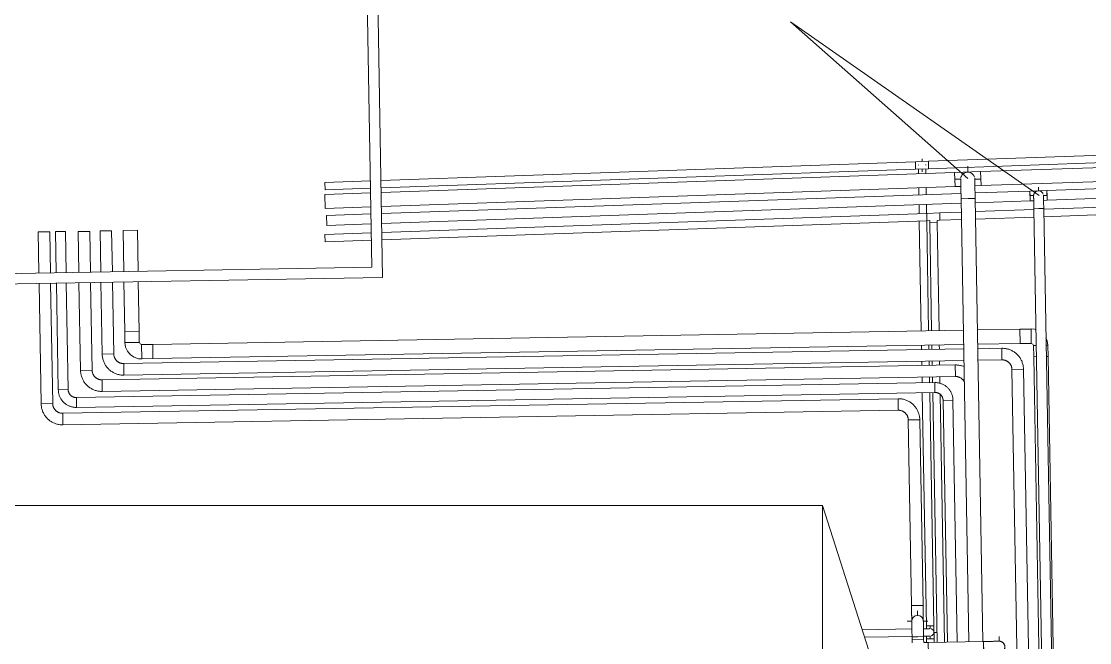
# Model space of a CAD drawing. Header units: millimetres. Extents: x -6115 to 17030, y -699 to 33206.
# Drawn here: x 1129 to 9346, y 17073 to 21855 of the extents above; entities that cross this region are included whole.
import ezdxf

# ---------------------------------------------------------------- set-up
doc = ezdxf.new("R2010")
doc.units = ezdxf.units.MM
for name, color, linetype, lineweight in [('A-WALL-____-MCUT', 113, 'Continuous', 18), ('G-____-____-TEXT', 231, 'Continuous', 9), ('M-EQPM-____-OTLN', 50, 'Continuous', 9), ('P-PIPE-____-CNTR', 3, 'Continuous', 9), ('P-PIPE-____-OTLN', 3, 'Continuous', 9)]:
    doc.layers.add(name, color=color, linetype=linetype, lineweight=lineweight)

# ---------------------------------------------------------------- blocks, each defined once
blk = doc.blocks.new('РГСН-50 - РГСН-50-1857380-Генплан для листа')
at = {"layer": 'M-EQPM-____-OTLN'}
for p, q in [((4400, 1400), (-4400, 1400)), ((4850, 0), (4400, 1400)), ((4400, 1400), (4400, 0))]:
    blk.add_line(p, q, dxfattribs=at)
blk = doc.blocks.new('ADSK_СтальСварка_Отвод_ГОСТ17375-2001 - Исполнение 2-1490456-Генплан для листа')
at = {"layer": 'P-PIPE-____-OTLN'}
blk.add_line((44.5, 120), (-44.5, 120), dxfattribs=at)
at = {"layer": 'P-PIPE-____-OTLN', "flags": 128}
for points in [[(-44.5, 120), (-44.6, 117), (-44.7, 114), (-45, 111), (-45.5, 108), (-46, 105), (-46.7, 102.1), (-47.4, 99.1), (-48.3, 96.3), (-49.3, 93.4), (-50.5, 90.6), (-51.7, 87.8), (-53, 85.1), (-54.5, 82.5), (-56, 79.9), (-57.7, 77.4), (-59.4, 74.9), (-61.3, 72.5), (-63.2, 70.2), (-65.3, 68), (-67.4, 65.8), (-69.6, 63.8), (-71.9, 61.8), (-74.3, 59.9), (-76.7, 58.2), (-79.2, 56.5), (-81.8, 54.9), (-84.4, 53.4), (-85.8, 52.7)], [(30.1, 52.7), (30.8, 54.3), (33.3, 60.4), (35.6, 66.6), (37.6, 72.8), (39.4, 79.2), (40.9, 85.6), (42.1, 92), (43.1, 98.5), (43.8, 105.1), (44.3, 111.6), (44.5, 118.2), (44.5, 120)]]:
    blk.add_lwpolyline(points, dxfattribs=at)
blk = doc.blocks.new('ADSK_СтальСварка_Отвод_ГОСТ17375-2001 - Исполнение 2-V20-Генплан для листа')
at = {"layer": 'P-PIPE-____-OTLN'}
for p, q in [((44.5, 120), (-44.5, 120)), ((-120, 44.5), (-120, -44.5))]:
    blk.add_line(p, q, dxfattribs=at)
at = {"layer": 'P-PIPE-____-OTLN', "flags": 128}
for points in [[(-44.5, 120), (-44.6, 117), (-44.7, 114), (-45, 111), (-45.5, 108), (-46, 105), (-46.7, 102.1), (-47.4, 99.1), (-48.3, 96.3), (-49.3, 93.4), (-50.5, 90.6), (-51.7, 87.8), (-53, 85.1), (-54.5, 82.5), (-56, 79.9), (-57.7, 77.4), (-59.4, 74.9), (-61.3, 72.5), (-63.2, 70.2), (-65.3, 68), (-67.4, 65.8), (-69.6, 63.8), (-71.9, 61.8), (-74.3, 59.9), (-76.7, 58.2), (-79.2, 56.5), (-81.8, 54.9), (-84.4, 53.4), (-87.1, 52), (-89.8, 50.8), (-92.6, 49.6), (-95.5, 48.6), (-98.4, 47.7), (-101.3, 46.9), (-104.2, 46.2), (-107.2, 45.6), (-110.2, 45.1), (-113.2, 44.8), (-116.2, 44.6), (-119.2, 44.5), (-120, 44.5)], [(-120, -44.5), (-113.4, -44.4), (-106.9, -44), (-100.3, -43.3), (-93.8, -42.4), (-87.3, -41.2), (-80.9, -39.8), (-74.5, -38.1), (-68.3, -36.1), (-62.1, -34), (-55.9, -31.5), (-49.9, -28.8), (-44, -25.9), (-38.3, -22.8), (-32.6, -19.4), (-27.1, -15.8), (-21.8, -11.9), (-16.6, -7.9), (-11.5, -3.7), (-6.7, 0.8), (-2, 5.4), (2.5, 10.2), (6.8, 15.2), (10.9, 20.3), (14.8, 25.7), (18.4, 31.1), (21.9, 36.7), (25.1, 42.5), (28.1, 48.3), (30.8, 54.3), (33.3, 60.4), (35.6, 66.6), (37.6, 72.8), (39.4, 79.2), (40.9, 85.6), (42.1, 92), (43.1, 98.5), (43.8, 105.1), (44.3, 111.6), (44.5, 118.2), (44.5, 120)]]:
    blk.add_lwpolyline(points, dxfattribs=at)
blk = doc.blocks.new('ADSK_ПЭ100 SDR17_Отвод литой - Отвод литой SDR 17-1905026-Генплан для листа')
at = {"layer": 'P-PIPE-____-OTLN'}
for p, q in [((-55, 158), (-55, 72)), ((55, 158), (-55, 158)), ((55, 72), (55, 158)), ((-72, 55), (-158, 55)), ((-158, 55), (-158, -55)), ((-72, 56), (-72, -56)), ((56, 72), (-56, 72)), ((-158, -55), (-72, -55))]:
    blk.add_line(p, q, dxfattribs=at)
at = {"layer": 'P-PIPE-____-OTLN', "flags": 128}
for points in [[(-56, 72), (-60.5, 60.8), (-71.6, 56), (-72, 56)], [(-72, -56), (-37.5, -51.3), (-5.6, -37.4), (21.4, -15.5), (41.6, 12.9), (53.3, 45.7), (56, 72)]]:
    blk.add_lwpolyline(points, dxfattribs=at)
blk = doc.blocks.new('ADSK_СтальСварка_Отвод_ГОСТ17375-2001 - Исполнение 2-1869146-Генплан для листа')
at = {"layer": 'P-PIPE-____-OTLN'}
for p, q in [((38, 100), (-38, 100)), ((-100, 38), (-100, -38))]:
    blk.add_line(p, q, dxfattribs=at)
at = {"layer": 'P-PIPE-____-OTLN', "flags": 128}
for points in [[(-38, 100), (-38, 97.5), (-38.2, 95), (-38.4, 92.6), (-38.8, 90.1), (-39.2, 87.7), (-39.8, 85.3), (-40.4, 82.9), (-41.1, 80.5), (-42, 78.2), (-42.9, 75.9), (-43.9, 73.6), (-45, 71.4), (-46.2, 69.2), (-47.5, 67.1), (-48.8, 65), (-50.3, 63), (-51.8, 61), (-53.4, 59.1), (-55.1, 57.3), (-56.8, 55.5), (-58.6, 53.8), (-60.5, 52.2), (-62.4, 50.7), (-64.4, 49.2), (-66.5, 47.8), (-68.6, 46.5), (-70.8, 45.3), (-73, 44.2), (-75.2, 43.2), (-77.5, 42.2), (-79.9, 41.4), (-82.2, 40.6), (-84.6, 39.9), (-87, 39.4), (-89.5, 38.9), (-91.9, 38.5), (-94.4, 38.3), (-96.9, 38.1), (-99.3, 38), (-100, 38)], [(-100, -38), (-94.5, -37.9), (-89, -37.6), (-83.5, -37), (-78, -36.2), (-72.6, -35.2), (-67.2, -34), (-61.9, -32.6), (-56.6, -31), (-51.4, -29.2), (-46.3, -27.1), (-41.2, -24.9), (-36.3, -22.4), (-31.4, -19.8), (-26.7, -16.9), (-22.1, -13.9), (-17.6, -10.7), (-13.2, -7.3), (-9, -3.7), (-4.9, 0), (-1, 3.9), (2.8, 7.9), (6.4, 12.1), (9.8, 16.4), (13, 20.9), (16.1, 25.4), (19, 30.1), (21.7, 35), (24.2, 39.9), (26.5, 44.9), (28.6, 50), (30.5, 55.2), (32.2, 60.4), (33.7, 65.8), (34.9, 71.1), (36, 76.5), (36.8, 82), (37.4, 87.5), (37.8, 93), (38, 98.5), (38, 100)]]:
    blk.add_lwpolyline(points, dxfattribs=at)
blk = doc.blocks.new('ADSK_СтальСварка_Отвод_ГОСТ17375-2001 - Исполнение 2-V21-Генплан для листа')
at = {"layer": 'P-PIPE-____-OTLN'}
for p, q in [((8608.2, 16918.3), (8652.7, 16919)), ((8652.7, 16919), (8697.2, 16919.8))]:
    blk.add_line(p, q, dxfattribs=at)
at = {"layer": 'P-PIPE-____-OTLN', "flags": 128}
for points in [[(8651.6, 17083.5), (8653.4, 17083.4), (8655.2, 17083.3), (8657, 17083.1), (8658.7, 17082.8), (8660.5, 17082.4), (8662.2, 17082), (8663.9, 17081.5), (8665.6, 17080.9), (8667.2, 17080.3), (8668.9, 17079.6), (8670.5, 17078.8), (8672.1, 17078), (8673.6, 17077.1), (8675.1, 17076.2), (8676.6, 17075.2), (8678, 17074.1), (8679.4, 17073), (8680.7, 17071.8), (8682, 17070.6), (8683.2, 17069.3), (8684.4, 17068), (8685.6, 17066.6), (8686.6, 17065.2), (8687.7, 17063.7), (8688.6, 17062.2), (8689.5, 17060.7), (8690.3, 17059.1), (8691.1, 17057.5), (8691.8, 17055.9), (8692.5, 17054.2), (8693, 17052.5), (8693.5, 17050.8), (8694, 17049.1), (8694.4, 17047.4), (8694.6, 17045.6), (8694.9, 17043.8), (8695, 17042.1), (8695.1, 17040.3)], [(8695.2, 17038.3), (8695.2, 17037.4), (8695.2, 17036.4), (8695.2, 17035.1), (8695.2, 17033.7), (8695.3, 17032.1), (8695.3, 17030.3), (8695.3, 17028.4), (8695.4, 17026.2), (8695.4, 17023.9), (8695.4, 17021.5), (8695.5, 17018.8), (8695.5, 17016.1), (8695.6, 17013.1), (8695.6, 17010), (8695.7, 17006.8), (8695.8, 17003.4), (8695.8, 16999.9), (8695.9, 16996.3), (8696, 16992.5), (8696, 16988.6), (8696.1, 16984.6), (8696.2, 16980.6), (8696.2, 16976.4), (8696.3, 16972.1), (8696.4, 16967.7), (8696.5, 16963.3), (8696.5, 16958.8), (8696.6, 16954.2), (8696.7, 16949.6), (8696.8, 16944.9), (8696.9, 16940.2), (8697, 16935.5), (8697, 16930.7), (8697.1, 16925.9), (8697.2, 16921.1), (8697.2, 16919.8)], [(8608.2, 16918.3), (8608.2, 16923.1), (8608.1, 16927.9), (8608, 16932.6), (8607.9, 16937.4), (8607.8, 16942.1), (8607.7, 16946.8), (8607.7, 16951.4), (8607.6, 16956), (8607.5, 16960.5), (8607.4, 16965), (8607.3, 16969.4), (8607.3, 16973.7), (8607.2, 16977.9), (8607.1, 16982), (8607.1, 16986), (8607, 16989.9), (8606.9, 16993.7)]]:
    blk.add_lwpolyline(points, dxfattribs=at)
at = {"layer": 'P-PIPE-____-OTLN'}
for start, end in [(76, 83.00285), (271, 278.00285)]:
    blk.add_arc((8650.6, 17039), 44.5, start, end, dxfattribs=at)
blk = doc.blocks.new('ADSK_СтальСварка_Отвод_ГОСТ17375-2001 - Исполнение 2-1484143-Генплан для листа')
at = {"layer": 'P-PIPE-____-OTLN', "flags": 128}
for points in [[(8028.8, 20747.8), (8028.8, 20748.9), (8028.9, 20750.1), (8029, 20751.2)], [(8029.9, 20681.3), (8029.9, 20683.6), (8029.8, 20686.6), (8029.7, 20689.5), (8029.7, 20692.4), (8029.6, 20695.3), (8029.6, 20698.1), (8029.5, 20700.9), (8029.5, 20703.6), (8029.5, 20706.3), (8029.4, 20708.9), (8029.4, 20711.5), (8029.3, 20714), (8029.3, 20716.5), (8029.3, 20717.7)], [(8085.2, 20752.5), (8085.4, 20751.4), (8085.6, 20750.2), (8085.7, 20749.1), (8085.7, 20748)], [(8086.2, 20719.7), (8086.3, 20718.1), (8086.3, 20715.7), (8086.3, 20713.2), (8086.4, 20710.6), (8086.4, 20708), (8086.5, 20705.3), (8086.5, 20702.6), (8086.6, 20699.8), (8086.6, 20697), (8086.7, 20694.2), (8086.7, 20691.3), (8086.8, 20688.4), (8086.8, 20685.4), (8086.9, 20683.3)]]:
    blk.add_lwpolyline(points, dxfattribs=at)
blk = doc.blocks.new('ADSK_СтальСварка_Отвод_ГОСТ17375-2001 - Исполнение 2-V30-Генплан для листа')
at = {"layer": 'P-PIPE-____-OTLN'}
for p, q in [((8529.9, 17081.4), (8530.7, 17036.9)), ((8530.7, 17036.9), (8531.4, 16992.4))]:
    blk.add_line(p, q, dxfattribs=at)
at = {"layer": 'P-PIPE-____-OTLN', "flags": 128}
for points in [[(8649.9, 17083.5), (8649.8, 17083.5), (8649.5, 17083.5), (8649, 17083.5), (8648.3, 17083.5), (8647.5, 17083.5), (8646.4, 17083.5), (8645.2, 17083.4), (8643.8, 17083.4), (8642.2, 17083.4), (8640.4, 17083.4), (8638.4, 17083.3), (8636.3, 17083.3), (8634, 17083.2), (8631.5, 17083.2), (8628.9, 17083.2), (8626.1, 17083.1), (8623.2, 17083.1), (8620.1, 17083), (8616.8, 17082.9), (8613.5, 17082.9), (8610, 17082.8), (8606.3, 17082.8), (8602.6, 17082.7), (8598.7, 17082.6), (8594.7, 17082.6), (8590.6, 17082.5), (8586.4, 17082.4), (8582.2, 17082.3), (8577.8, 17082.3), (8573.4, 17082.2), (8568.8, 17082.1), (8564.3, 17082), (8559.7, 17081.9), (8555, 17081.9), (8550.3, 17081.8), (8545.5, 17081.7), (8540.8, 17081.6), (8536, 17081.5), (8531.2, 17081.4), (8529.9, 17081.4)], [(8531.4, 16992.4), (8536.2, 16992.5), (8541, 16992.6), (8545.8, 16992.7), (8550.5, 16992.8), (8555.3, 16992.9), (8560, 16992.9), (8564.6, 16993), (8569.2, 16993.1), (8573.7, 16993.2), (8578.2, 16993.3), (8582.5, 16993.3), (8586.8, 16993.4), (8591, 16993.5), (8595.2, 16993.6), (8599.2, 16993.6), (8603.1, 16993.7), (8606.9, 16993.8), (8610.5, 16993.8), (8614.1, 16993.9), (8617.5, 16993.9), (8620.8, 16994), (8623.9, 16994.1), (8626.9, 16994.1), (8629.7, 16994.2), (8632.4, 16994.2), (8634.9, 16994.2), (8637.2, 16994.3), (8639.4, 16994.3), (8641.4, 16994.4), (8643.3, 16994.4), (8644.9, 16994.4), (8646.4, 16994.4), (8647.7, 16994.5), (8648.8, 16994.5), (8649.7, 16994.5), (8650.4, 16994.5), (8650.9, 16994.5), (8651.3, 16994.5), (8651.4, 16994.5), (8651.4, 16994.5)]]:
    blk.add_lwpolyline(points, dxfattribs=at)
at = {"layer": 'P-PIPE-____-OTLN'}
for start, end in [(1, 90.13815), (271, 1)]:
    blk.add_arc((8650.6, 17039), 44.5, start, end, dxfattribs=at)
blk = doc.blocks.new('ADSK_СтальСварка_Отвод_ГОСТ17375-2001 - Исполнение 2-V31-Генплан для листа')
at = {"layer": 'P-PIPE-____-OTLN', "flags": 128}
for points in [[(8119.5, 17180.3), (8119.4, 17180.3), (8119.3, 17180.3), (8119, 17180.3), (8118.5, 17180.3), (8118, 17180.3), (8117.4, 17180.3), (8116.6, 17180.3), (8115.7, 17180.3), (8114.7, 17180.3), (8113.6, 17180.2), (8112.4, 17180.2), (8111, 17180.2), (8109.6, 17180.2), (8108.1, 17180.1), (8106.4, 17180.1), (8104.7, 17180.1), (8102.8, 17180.1), (8100.9, 17180), (8098.9, 17180), (8096.8, 17180), (8094.6, 17179.9), (8092.3, 17179.9), (8089.9, 17179.8), (8087.5, 17179.8), (8085, 17179.7), (8082.5, 17179.7), (8079.9, 17179.7), (8077.2, 17179.6), (8074.5, 17179.6), (8071.7, 17179.5), (8068.9, 17179.5)], [(8069.3, 17122.5), (8071.9, 17122.5), (8074.7, 17122.6), (8077.5, 17122.6), (8080.1, 17122.7), (8082.8, 17122.7), (8085.3, 17122.7), (8087.9, 17122.8), (8090.3, 17122.8), (8092.7, 17122.9), (8095, 17122.9), (8097.2, 17122.9), (8099.3, 17123), (8101.4, 17123), (8103.3, 17123.1), (8105.2, 17123.1), (8106.9, 17123.1), (8108.6, 17123.1), (8110.2, 17123.2), (8111.6, 17123.2), (8113, 17123.2), (8114.3, 17123.2), (8115.4, 17123.3), (8116.4, 17123.3), (8117.4, 17123.3), (8118.2, 17123.3), (8118.8, 17123.3), (8119.4, 17123.3), (8119.9, 17123.3), (8120.2, 17123.4), (8120.4, 17123.4), (8120.5, 17123.4), (8120.5, 17123.4)]]:
    blk.add_lwpolyline(points, dxfattribs=at)
at = {"layer": 'P-PIPE-____-OTLN'}
for start, end in [(84.71031, 99.85156), (46, 76), (263.11908, 277.28907), (286, 314.38613), (1, 45.75075), (316, 1)]:
    blk.add_arc((8120, 17151.9), 28.5, start, end, dxfattribs=at)
blk = doc.blocks.new('ADSK_СтальСварка_Отвод_ГОСТ17375-2001 - Исполнение 2-V33-Генплан для листа')
at = {"layer": 'P-PIPE-____-OTLN'}
for p, q in [((7980.4, 17117.4), (8024.9, 17118.1)), ((8024.9, 17118.1), (8069.4, 17118.9))]:
    blk.add_line(p, q, dxfattribs=at)
at = {"layer": 'P-PIPE-____-OTLN', "flags": 128}
for points in [[(7978.3, 17237.4), (7978.3, 17237.3), (7978.3, 17237), (7978.3, 17236.5), (7978.4, 17235.8), (7978.4, 17235), (7978.4, 17233.9), (7978.4, 17232.7), (7978.4, 17231.3), (7978.5, 17229.7), (7978.5, 17227.9), (7978.5, 17225.9), (7978.6, 17223.8), (7978.6, 17221.5), (7978.7, 17219), (7978.7, 17216.4), (7978.7, 17213.6), (7978.8, 17210.7), (7978.9, 17207.6), (7978.9, 17204.3), (7979, 17201), (7979, 17197.5), (7979.1, 17193.8), (7979.2, 17190.1), (7979.2, 17186.2), (7979.3, 17182.2), (7979.4, 17178.1), (7979.4, 17173.9), (7979.5, 17169.6), (7979.6, 17165.3), (7979.7, 17160.8), (7979.7, 17156.3), (7979.8, 17151.8), (7979.9, 17147.1), (7980, 17142.5), (7980.1, 17137.8), (7980.2, 17133), (7980.2, 17128.2), (7980.3, 17123.5), (7980.4, 17118.7), (7980.4, 17117.4)], [(8069.4, 17118.9), (8069.3, 17123.7), (8069.2, 17128.5), (8069.2, 17133.3), (8069.1, 17138), (8069, 17142.8), (8068.9, 17147.4), (8068.8, 17152.1), (8068.8, 17156.7), (8068.7, 17161.2), (8068.6, 17165.6), (8068.5, 17170), (8068.4, 17174.3), (8068.4, 17178.5), (8068.3, 17182.7), (8068.2, 17186.7), (8068.2, 17190.6), (8068.1, 17194.4), (8068, 17198), (8068, 17201.6), (8067.9, 17205), (8067.9, 17208.3), (8067.8, 17211.4), (8067.7, 17214.4), (8067.7, 17217.2), (8067.6, 17219.9), (8067.6, 17222.4), (8067.6, 17224.7), (8067.5, 17226.9), (8067.5, 17228.9), (8067.5, 17230.8), (8067.4, 17232.4), (8067.4, 17233.9), (8067.4, 17235.2), (8067.4, 17236.2), (8067.3, 17237.2), (8067.3, 17237.9), (8067.3, 17238.4), (8067.3, 17238.7), (8067.3, 17238.9), (8067.3, 17238.9)]]:
    blk.add_lwpolyline(points, dxfattribs=at)
at = {"layer": 'P-PIPE-____-OTLN'}
for start, end in [(91, 181), (1, 91)]:
    blk.add_arc((8022.8, 17238.1), 44.5, start, end, dxfattribs=at)
blk = doc.blocks.new('ADSK_СтальСварка_Отвод_ГОСТ17375-2001 - Исполнение 2-V34-Генплан для листа')
at = {"layer": 'P-PIPE-____-OTLN'}
for p, q in [((8020.7, 17358.1), (7976.2, 17357.3)), ((8065.2, 17358.9), (8020.7, 17358.1))]:
    blk.add_line(p, q, dxfattribs=at)
at = {"layer": 'P-PIPE-____-OTLN', "flags": 128}
for points in [[(7978.3, 17238.9), (7978.3, 17239.7), (7978.3, 17240.8), (7978.2, 17242), (7978.2, 17243.4), (7978.2, 17245), (7978.2, 17246.8), (7978.1, 17248.8), (7978.1, 17250.9), (7978.1, 17253.2), (7978, 17255.7), (7978, 17258.3), (7977.9, 17261.1), (7977.9, 17264), (7977.8, 17267.1), (7977.8, 17270.4), (7977.7, 17273.7), (7977.6, 17277.2), (7977.6, 17280.9), (7977.5, 17284.6), (7977.4, 17288.5), (7977.4, 17292.5), (7977.3, 17296.6), (7977.2, 17300.8), (7977.1, 17305.1), (7977.1, 17309.4), (7977, 17313.9), (7976.9, 17318.4), (7976.8, 17322.9), (7976.8, 17327.6), (7976.7, 17332.2), (7976.6, 17336.9), (7976.5, 17341.7), (7976.4, 17346.5), (7976.3, 17351.2), (7976.3, 17356), (7976.2, 17357.3)], [(8065.2, 17358.9), (8065.3, 17354.1), (8065.4, 17349.3), (8065.5, 17344.5), (8065.6, 17339.8), (8065.6, 17335), (8065.7, 17330.4), (8065.8, 17325.7), (8065.9, 17321.1), (8066, 17316.6), (8066, 17312.2), (8066.1, 17307.8), (8066.2, 17303.5), (8066.3, 17299.3), (8066.3, 17295.2), (8066.4, 17291.1), (8066.5, 17287.2), (8066.5, 17283.4), (8066.6, 17279.8), (8066.7, 17276.2), (8066.7, 17272.8), (8066.8, 17269.5), (8066.8, 17266.4), (8066.9, 17263.4), (8066.9, 17260.6), (8067, 17257.9), (8067, 17255.4), (8067.1, 17253.1), (8067.1, 17250.9), (8067.1, 17248.9), (8067.2, 17247.1), (8067.2, 17245.4), (8067.2, 17243.9), (8067.3, 17242.7), (8067.3, 17241.6), (8067.3, 17240.7)]]:
    blk.add_lwpolyline(points, dxfattribs=at)
at = {"layer": 'P-PIPE-____-OTLN'}
for start, end in [(166, 173.00285), (1, 8.00285)]:
    blk.add_arc((8022.8, 17238.1), 44.5, start, end, dxfattribs=at)
blk = doc.blocks.new('ADSK_ПЭ100 SDR17_Отвод литой - Отвод литой SDR 17-V95-Генплан для листа')
at = {"layer": 'P-PIPE-____-OTLN'}
for p, q in [((-55, 158), (-55, 72)), ((55, 158), (-55, 158)), ((55, 72), (55, 158)), ((-72, 55), (-158, 55)), ((-158, 55), (-158, 34.7)), ((-72, 56), (-72, 34.8)), ((56, 72), (-56, 72)), ((-158, -41.8), (-158, -55)), ((-158, -55), (-72, -55)), ((-72, -41.8), (-72, -56))]:
    blk.add_line(p, q, dxfattribs=at)
at = {"layer": 'P-PIPE-____-OTLN', "flags": 128}
for points in [[(-56, 72), (-60.5, 60.8), (-71.6, 56), (-72, 56)], [(49.3, 34.5), (53.3, 45.7), (56, 72)], [(-72, -56), (-37.5, -51.3), (-15.1, -41.5)]]:
    blk.add_lwpolyline(points, dxfattribs=at)
blk = doc.blocks.new('ADSK_СтальСварка_Отвод_ГОСТ17375-2001 - Исполнение 2-V99-Генплан для листа')
at = {"layer": 'P-PIPE-____-OTLN', "color": 7, "lineweight": 20}
for p, q in [((8917.3, 20412.6), (8955.3, 20413.2)), ((8955.3, 20413.2), (8993.3, 20413.9))]:
    blk.add_line(p, q, dxfattribs=at)
at = {"layer": 'P-PIPE-____-OTLN', "color": 7, "lineweight": 20, "flags": 128}
for points in [[(8915.6, 20512.5), (8915.6, 20512.5), (8915.6, 20512.2), (8915.6, 20511.8), (8915.6, 20511.3), (8915.6, 20510.5), (8915.6, 20509.7), (8915.6, 20508.6), (8915.7, 20507.5), (8915.7, 20506.1), (8915.7, 20504.6), (8915.7, 20503), (8915.8, 20501.2), (8915.8, 20499.3), (8915.8, 20497.3), (8915.9, 20495.1), (8915.9, 20492.7), (8916, 20490.3), (8916, 20487.7), (8916, 20485), (8916.1, 20482.2), (8916.1, 20479.3), (8916.2, 20476.3), (8916.3, 20473.1), (8916.3, 20469.9), (8916.4, 20466.6), (8916.4, 20463.2), (8916.5, 20459.7), (8916.6, 20456.1), (8916.6, 20452.5), (8916.7, 20448.8), (8916.7, 20445), (8916.8, 20441.2), (8916.9, 20437.4), (8916.9, 20433.5), (8917, 20429.5), (8917.1, 20425.6), (8917.2, 20421.6), (8917.2, 20417.6), (8917.3, 20413.6), (8917.3, 20412.6)], [(8993.3, 20413.9), (8993.2, 20417.9), (8993.2, 20421.9), (8993.1, 20425.8), (8993, 20429.8), (8993, 20433.7), (8992.9, 20437.6), (8992.8, 20441.5), (8992.8, 20445.3), (8992.7, 20449.1), (8992.6, 20452.8), (8992.6, 20456.5), (8992.5, 20460), (8992.4, 20463.6), (8992.4, 20467), (8992.3, 20470.3), (8992.3, 20473.6), (8992.2, 20476.7), (8992.2, 20479.8), (8992.1, 20482.8), (8992.1, 20485.6), (8992, 20488.3), (8992, 20490.9), (8991.9, 20493.4), (8991.9, 20495.8), (8991.8, 20498), (8991.8, 20500.1), (8991.8, 20502.1), (8991.7, 20503.9), (8991.7, 20505.5), (8991.7, 20507.1), (8991.7, 20508.4), (8991.6, 20509.7), (8991.6, 20510.7), (8991.6, 20511.6), (8991.6, 20512.4), (8991.6, 20513), (8991.6, 20513.5), (8991.6, 20513.7), (8991.6, 20513.9), (8991.6, 20513.9)]]:
    blk.add_lwpolyline(points, dxfattribs=at)
at = {"layer": 'P-PIPE-____-OTLN', "color": 7, "lineweight": 20}
for start, end in [(91.00075, 166.00075), (16.00075, 91.00075), (174.71106, 184.47888), (357.47113, 7.28982)]:
    blk.add_arc((8953.6, 20513.2), 38, start, end, dxfattribs=at)
blk = doc.blocks.new('ADSK_СтальСварка_Отвод_ГОСТ17375-2001 - Исполнение 2-V92-Генплан для листа')
at = {"layer": 'P-PIPE-____-OTLN', "color": 7, "lineweight": 20}
for p, q in [((10045.3, 4072.5), (10045.3, 4018.5)), ((10045.3, 4018.5), (10045.3, 3964.5))]:
    blk.add_line(p, q, dxfattribs=at)
at = {"layer": 'P-PIPE-____-OTLN', "color": 7, "lineweight": 20, "flags": 128}
for points in [[(10195.3, 4072.5), (10195.2, 4072.5), (10194.8, 4072.5), (10194.2, 4072.5), (10193.4, 4072.5), (10192.3, 4072.5), (10191, 4072.5), (10189.5, 4072.5), (10187.7, 4072.5), (10185.7, 4072.5), (10183.5, 4072.5), (10181, 4072.5), (10178.4, 4072.5), (10175.5, 4072.5), (10172.4, 4072.5), (10169.1, 4072.5), (10165.6, 4072.5), (10162, 4072.5), (10158.1, 4072.5), (10154, 4072.5), (10149.8, 4072.5), (10145.4, 4072.5), (10140.9, 4072.5), (10136.2, 4072.5), (10131.3, 4072.5), (10126.4, 4072.5), (10121.3, 4072.5), (10116, 4072.5), (10110.7, 4072.5), (10105.2, 4072.5), (10099.7, 4072.5), (10094, 4072.5), (10088.3, 4072.5), (10082.5, 4072.5), (10076.7, 4072.5), (10070.8, 4072.5), (10064.9, 4072.5), (10058.9, 4072.5), (10052.9, 4072.5), (10046.9, 4072.5), (10045.3, 4072.5)], [(10045.3, 3964.5), (10051.3, 3964.5), (10057.3, 3964.5), (10063.3, 3964.5), (10069.2, 3964.5), (10075.1, 3964.5), (10081, 3964.5), (10086.8, 3964.5), (10092.5, 3964.5), (10098.2, 3964.5), (10103.7, 3964.5), (10109.2, 3964.5), (10114.6, 3964.5), (10119.8, 3964.5), (10125, 3964.5), (10130, 3964.5), (10134.9, 3964.5), (10139.6, 3964.5), (10144.2, 3964.5), (10148.7, 3964.5), (10152.9, 3964.5), (10157, 3964.5), (10160.9, 3964.5), (10164.7, 3964.5), (10168.2, 3964.5), (10171.5, 3964.5), (10174.7, 3964.5), (10177.6, 3964.5), (10180.3, 3964.5), (10182.8, 3964.5), (10185.1, 3964.5), (10187.2, 3964.5), (10189, 3964.5), (10190.6, 3964.5), (10192, 3964.5), (10193.1, 3964.5), (10194, 3964.5), (10194.7, 3964.5), (10195.1, 3964.5), (10195.3, 3964.5), (10195.3, 3964.5)]]:
    blk.add_lwpolyline(points, dxfattribs=at)
at = {"layer": 'P-PIPE-____-OTLN', "color": 7, "lineweight": 20}
for start, end in [(0, 75), (285, 0)]:
    blk.add_arc((10195.3, 4018.5), 54, start, end, dxfattribs=at)

msp = doc.modelspace()

# ---------------------------------------------------------------- linework, layer by layer
at = {"layer": 'A-WALL-____-MCUT'}
for p, q in [((3907.6635, 19884.285), (3696.8384, 31962.4451)), ((3618.2468, 31881.0611), (3826.2795, 19962.8766)), ((3826.2795, 19962.8766), (-2092.8189, 19859.5583)), ((-2171.4105, 19778.1743), (3907.6635, 19884.285))]:
    msp.add_line(p, q, dxfattribs=at)
at = {"layer": 'G-____-____-TEXT', "color": 250}
for p in [(8958.9881, 20514.5324), (8409.9048, 20644.0156)]:
    msp.add_line(p, (7045.2265, 21850.0364), dxfattribs=at)
at = {"layer": 'P-PIPE-____-CNTR'}
for p, q in [((8057.2457, 20775.6575), (8057.2457, 20797.1595)), ((8057.2457, 20697.1595), (8057.2457, 20718.6614)), ((8022.8247, 17282.6226), (8022.8247, 17318.1277)), ((7942.8247, 17238.1277), (7978.9547, 17238.1277)), ((8066.7357, 17238.1277), (8102.8247, 17238.1277)), ((8120.002, 17179.8068), (8120.002, 17201.8516)), ((8120.002, 17101.8516), (8120.002, 17123.9462)), ((8148.1962, 17151.8516), (8170.002, 17151.8516)), ((8650.6362, 17082.8953), (8650.6362, 17119.0253))]:
    msp.add_line(p, q, dxfattribs=at)
at = {"layer": 'P-PIPE-____-CNTR', "color": 7, "lineweight": 20}
for p, q in [((8409.0722, 20695.3039), (8409.0722, 20740.4814)), ((8309.0722, 20640.4814), (8355.6612, 20640.4814)), ((8462.5509, 20640.4814), (8509.0722, 20640.4814)), ((8953.5627, 20551.1795), (8953.5627, 20578.1994)), ((8888.5627, 20513.1994), (8915.9738, 20513.1994)), ((8991.1995, 20513.1994), (9018.5627, 20513.1994))]:
    msp.add_line(p, q, dxfattribs=at)
at = {"layer": 'P-PIPE-____-OTLN'}
for p, q in [((11756.1809, 20904.8465), (8106.2206, 20777.3871)), ((8108.2099, 20720.4218), (11758.1701, 20847.8812)), ((11780.9705, 20812.2635), (8507.1267, 20697.9384)), ((8006.2815, 20773.8971), (3894.6415, 20630.3155)), ((3895.6364, 20573.3155), (8008.2708, 20716.9319)), ((8106.2206, 20777.3871), (8006.2815, 20773.8971)), ((8006.2815, 20773.8971), (8007.2761, 20745.4145)), ((8008.2708, 20716.9319), (8006.2815, 20773.8971)), ((8007.2761, 20745.4145), (8008.2708, 20716.9319)), ((8008.2708, 20716.9319), (8108.2099, 20720.4218)), ((8107.2152, 20748.9044), (8106.2206, 20777.3871)), ((8106.2206, 20777.3871), (8108.2099, 20720.4218)), ((8108.2099, 20720.4218), (8107.2152, 20748.9044)), ((3814.678, 20627.5231), (3464.4364, 20615.2924)), ((8307.2485, 20690.9585), (3896.2716, 20536.9238)), ((8507.1267, 20697.9384), (8307.2485, 20690.9585)), ((8307.2485, 20690.9585), (8309.1331, 20636.9914)), ((8311.0177, 20583.0243), (8307.2485, 20690.9585)), ((8309.1331, 20636.9914), (8311.0177, 20583.0243)), ((8507.1267, 20697.9384), (8510.8958, 20590.0042)), ((8509.0113, 20643.9713), (8507.1267, 20697.9384)), ((8510.8958, 20590.0042), (8509.0113, 20643.9713)), ((8510.8958, 20590.0042), (11784.8128, 20704.3319)), ((11786.7698, 20650.1604), (9017.1982, 20553.4448)), ((3464.4364, 20615.2924), (3466.4256, 20558.3271)), ((3466.4256, 20558.3271), (3815.673, 20570.5231)), ((3898.1568, 20428.9238), (8311.0177, 20583.0243)), ((8031.7765, 20573.273), (8032.7263, 20518.8617)), ((8089.7, 20520.8649), (8088.7505, 20575.2626)), ((8311.0177, 20583.0243), (8356.0887, 20584.5982)), ((8463.6933, 20588.3558), (8510.8958, 20590.0042)), ((8887.2774, 20548.9079), (8464.7454, 20534.1527)), ((9017.1982, 20553.4448), (8887.2774, 20548.9079)), ((8889.9298, 20472.9542), (8887.2774, 20548.9079)), ((8887.2774, 20548.9079), (8888.6036, 20510.931)), ((9018.5244, 20515.4679), (9017.1982, 20553.4448)), ((9017.1982, 20553.4448), (9019.8506, 20477.4911)), ((9019.8506, 20477.4911), (11789.2404, 20574.2003)), ((3816.3082, 20534.1314), (3462.8127, 20521.7871)), ((3462.8127, 20521.7871), (3466.5819, 20413.8529)), ((8357.2862, 20530.4002), (3899.1029, 20374.717)), ((8466.2612, 20458.1593), (8889.9298, 20472.9542)), ((8888.6036, 20510.931), (8889.9298, 20472.9542)), ((8889.9298, 20472.9542), (8916.2877, 20473.8746)), ((8991.8843, 20476.5145), (9019.8506, 20477.4911)), ((11791.6221, 20505.9968), (8993.4012, 20408.2808)), ((9019.8506, 20477.4911), (9018.5244, 20515.4679)), ((3466.5819, 20413.8529), (3818.1933, 20426.1314)), ((3900.4295, 20298.717), (8358.3105, 20454.3896)), ((8034.0457, 20443.2709), (8035.2405, 20374.8211)), ((8092.2145, 20376.8107), (8091.0199, 20445.2469)), ((8193.1511, 20380.3355), (8093.2121, 20376.8455)), ((8359.5011, 20386.1445), (8193.1511, 20380.3355)), ((8195.1404, 20323.3702), (8193.1511, 20380.3355)), ((8193.1511, 20380.3355), (8195.1404, 20323.3702)), ((8917.436, 20405.628), (8467.4518, 20389.9142)), ((8994.3969, 20351.2808), (11793.6114, 20449.0316)), ((3819.1395, 20371.9246), (3475.4493, 20359.9227)), ((3475.4493, 20359.9227), (3478.1017, 20283.969)), ((8093.2121, 20376.8455), (3901.6208, 20230.4719)), ((3902.6157, 20173.4719), (8095.2013, 20319.8802)), ((8036.2355, 20317.8211), (8051.0059, 19471.6217)), ((8107.9972, 19472.6165), (8093.2094, 20319.8107)), ((8093.2121, 20376.8455), (8095.2013, 20319.8802)), ((8095.2013, 20319.8802), (8093.2121, 20376.8455)), ((8095.2013, 20319.8802), (8116.1867, 20320.6131)), ((8116.1867, 20320.6131), (8116.4659, 20304.6173)), ((8116.4659, 20304.6173), (8173.4573, 20305.6121)), ((8173.4573, 20305.6121), (8116.4659, 20304.6173)), ((8116.4659, 20304.6173), (8130.9816, 19473.0177)), ((8173.1607, 20322.6026), (8195.1404, 20323.3702)), ((8173.4573, 20305.6121), (8173.1607, 20322.6026)), ((8187.9729, 19474.0125), (8173.4573, 20305.6121)), ((8195.1404, 20323.3702), (8360.4956, 20329.1445)), ((8468.4462, 20332.9142), (8918.4317, 20348.6281)), ((1347.3046, 20235.698), (1258.3181, 20234.1448)), ((1258.3181, 20234.1448), (1263.8338, 19918.1489)), ((1352.8203, 19919.7022), (1347.3046, 20235.698)), ((1468.1369, 20237.8072), (1392.1485, 20236.4808)), ((1392.1485, 20236.4808), (1397.6642, 19920.4849)), ((1473.6526, 19921.8113), (1468.1369, 20237.8072)), ((1654.6359, 20237.9206), (1565.6494, 20236.3673)), ((1565.6494, 20236.3673), (1571.1103, 19923.5125)), ((1660.0968, 19925.0657), (1654.6359, 20237.9206)), ((1823.4464, 20242.9618), (1734.4599, 20241.4086)), ((1734.4599, 20241.4086), (1739.9574, 19926.4597)), ((1828.9438, 19928.013), (1823.4464, 20242.9618)), ((2021.2744, 20246.4149), (1911.2911, 20244.4952)), ((1911.2911, 20244.4952), (1916.7886, 19929.5463)), ((2026.7718, 19931.4661), (2021.2744, 20246.4149)), ((3821.6573, 20227.6795), (3464.4394, 20215.2052)), ((3464.4394, 20215.2052), (3466.4287, 20158.2399)), ((3478.1017, 20283.969), (3820.4661, 20295.9246)), ((3466.4287, 20158.2399), (3822.6522, 20170.6795)), ((1265.23, 19838.1611), (1281.4189, 18910.6998)), ((1370.4054, 18912.253), (1354.2165, 19839.7144)), ((1399.0604, 19840.4971), (1413.4065, 19018.6085)), ((1489.3949, 19019.9349), (1475.0488, 19841.8235)), ((1572.5065, 19843.5246), (1584.2953, 19168.1468)), ((1673.2817, 19169.7001), (1661.493, 19845.0779)), ((1741.3536, 19846.4719), (1751.014, 19293.0253)), ((1840.0004, 19294.5786), (1830.34, 19848.0251)), ((1918.1848, 19849.5585), (1924.85, 19467.705)), ((2034.8333, 19469.6248), (2028.168, 19851.4782)), ((8375.3572, 19477.2833), (2139.6152, 19368.438)), ((8809.9746, 19484.8696), (8483.3407, 19479.1682)), ((8811.8943, 19374.8863), (8809.9746, 19484.8696)), ((1924.85, 19467.705), (2034.8333, 19469.6248)), ((8377.8711, 19333.1861), (1916.8066, 19220.4078)), ((2139.6152, 19368.438), (2141.535, 19258.4548)), ((2141.535, 19258.4548), (8377.276, 19367.3001)), ((8052.9257, 19361.6385), (8053.5236, 19327.386)), ((8110.5147, 19328.3936), (8109.917, 19362.6333)), ((8132.9013, 19363.0345), (8133.4989, 19328.7999)), ((8190.49, 19329.8075), (8189.8926, 19364.0293)), ((8485.2595, 19369.1849), (8811.8943, 19374.8863)), ((8670.5114, 19338.2941), (8485.8547, 19335.0709)), ((8672.0647, 19249.3077), (8670.5114, 19338.2941)), ((1751.014, 19293.0253), (1840.0004, 19294.5786)), ((1918.3599, 19131.4213), (8379.4236, 19244.1996)), ((8055.072, 19238.6766), (8055.6505, 19205.5338)), ((8112.6416, 19206.5418), (8112.0635, 19239.6586)), ((8135.0479, 19240.0546), (8135.6258, 19206.9483)), ((8192.6169, 19207.9563), (8192.0395, 19241.0366)), ((8487.4071, 19246.0845), (8672.0647, 19249.3077)), ((8936.9269, 19274.0531), (8916.6762, 19273.6996)), ((8916.6762, 19273.6996), (9030.5176, 12751.7344)), ((9026.6595, 19275.6194), (9013.5012, 19275.3897)), ((9140.5008, 12753.6541), (9026.6595, 19275.6194)), ((1584.2953, 19168.1468), (1673.2817, 19169.7001)), ((8312.6946, 19210.08), (1750.0879, 19095.5292)), ((1916.8066, 19220.4078), (1918.3599, 19131.4213)), ((8314.2478, 19121.0935), (8312.6946, 19210.08)), ((8837.8573, 19176.6901), (8748.8708, 19175.1368)), ((8748.8708, 19175.1368), (8861.1221, 12744.2676)), ((8950.1085, 12745.8209), (8837.8573, 19176.6901)), ((8155.0407, 19074.2747), (1552.4675, 18959.0264)), ((1750.0879, 19095.5292), (1751.6412, 19006.5428)), ((1751.6412, 19006.5428), (8314.2478, 19121.0935)), ((8057.2017, 19116.6662), (8057.9712, 19072.5804)), ((8114.9625, 19073.5752), (8114.1933, 19117.6478)), ((8137.1777, 19118.0437), (8137.9469, 19073.9763)), ((8156.3671, 18998.2863), (8155.0407, 19074.2747)), ((8195.0505, 19068.5358), (8194.1692, 19119.0253)), ((1413.4065, 19018.6085), (1489.3949, 19019.9349)), ((1553.7939, 18883.0379), (8156.3671, 18998.2863)), ((8059.2976, 18996.5919), (8090.6337, 17201.3466)), ((8147.625, 17202.3413), (8116.2889, 18997.5867)), ((8139.2732, 18997.9879), (8172.8358, 17075.192)), ((8229.8271, 17076.1868), (8196.5356, 18983.4564)), ((1281.4189, 18910.6998), (1370.4054, 18912.253)), ((7872.9213, 18950.2434), (1447.2115, 18838.0822)), ((1552.4675, 18959.0264), (1553.7939, 18883.0379)), ((7874.4746, 18861.2569), (7872.9213, 18950.2434)), ((8295.4281, 18938.7042), (8219.4397, 18937.3778)), ((8219.4397, 18937.3778), (8251.9202, 17076.5725)), ((8327.9086, 17077.8988), (8295.4281, 18938.7042)), ((1447.2115, 18838.0822), (1448.7648, 18749.0958)), ((1448.7648, 18749.0958), (7874.4746, 18861.2569)), ((8040.2672, 18788.6394), (7951.2808, 18787.0861)), ((7951.2808, 18787.0861), (7976.2372, 17357.3328)), ((8065.2236, 17358.8861), (8040.2672, 18788.6394)), ((7976.2372, 17357.3328), (8065.2236, 17358.8861)), ((7979.4244, 17177.9021), (7598.1193, 17171.2464)), ((8090.6337, 17201.3466), (8147.625, 17202.3413)), ((8119.1294, 17201.8439), (8090.6337, 17201.3466)), ((8090.6337, 17201.3466), (8091.0127, 17179.6382)), ((8147.625, 17202.3413), (8119.1294, 17201.8439)), ((8149.3703, 17102.3566), (8147.625, 17202.3413)), ((7616.3322, 17114.5556), (7980.4398, 17120.9112)), ((8069.4122, 17118.9226), (7980.4258, 17117.3694)), ((7980.4258, 17117.3694), (7980.7753, 17097.3435)), ((7980.7753, 17097.3435), (8069.7618, 17098.8967)), ((8069.7618, 17098.8967), (7980.7753, 17097.3435)), ((7980.7753, 17097.3435), (7981.2204, 17071.8474)), ((8069.7618, 17098.8967), (8069.4122, 17118.9226)), ((8070.2068, 17073.4006), (8069.7618, 17098.8967)), ((8091.9992, 17123.1206), (8092.379, 17101.3618)), ((8149.3703, 17102.3566), (8092.379, 17101.3618)), ((8092.379, 17101.3618), (8120.8746, 17101.8592)), ((8092.379, 17101.3618), (8092.8601, 17073.796)), ((8120.8746, 17101.8592), (8149.3703, 17102.3566)), ((8149.8515, 17074.7908), (8149.3703, 17102.3566)), ((8105.7014, 17074.0202), (8070.2068, 17073.4006)), ((8529.8778, 17081.4242), (8105.7014, 17074.0202)), ((8107.2547, 16985.0337), (8105.7014, 17074.0202)), ((8105.7014, 17074.0202), (8107.2547, 16985.0337)), ((8531.4311, 16992.4378), (8529.8778, 17081.4242))]:
    msp.add_line(p, q, dxfattribs=at)
at = {"layer": 'P-PIPE-____-OTLN', "color": 7, "lineweight": 20}
for p, q in [((8465.6805, 20491.4461), (8357.6969, 20489.5622)), ((8357.6969, 20489.5622), (8417.1898, 17079.4572)), ((8525.1736, 17081.3253), (8465.6805, 20491.4461)), ((8993.3034, 20413.8784), (8917.315, 20412.551)), ((8917.315, 20412.551), (9051.1208, 12752.548)), ((9127.1092, 12753.8754), (8993.3034, 20413.8784))]:
    msp.add_line(p, q, dxfattribs=at)
at = {"layer": 'P-PIPE-____-OTLN'}
for centre, radius, start, end in [((8409.0722, 20640.4814), 54, 167, 173.50561714), ((8409.0722, 20640.4814), 54, 152, 158.50561714), ((8409.0722, 20640.4814), 54, 137, 143.50561714), ((8409.0722, 20640.4814), 54, 122, 128.50561714), ((8409.0722, 20640.4814), 54, 107, 113.50561714), ((8409.0722, 20640.4814), 54, 92, 98.50561714), ((8409.0722, 20640.4814), 54, 77, 83.50561714), ((8409.0722, 20640.4814), 54, 62, 68.50561714), ((8409.0722, 20640.4814), 54, 47, 53.50561714), ((8409.0722, 20640.4814), 54, 32, 38.50561714), ((8409.0722, 20640.4814), 54, 17, 23.50561714), ((8409.0722, 20640.4814), 54, 2, 8.50561714), ((8953.564, 20513.1995), 38, 122, 127.12196144), ((8953.564, 20513.1995), 38, 107, 113.48491763), ((8953.564, 20513.1995), 38, 92, 98.49922409), ((8953.564, 20513.1995), 38, 77, 83.51396622), ((8953.564, 20513.1995), 38, 62, 68.52813938), ((8953.564, 20513.1995), 38, 47, 52.93635776), ((8953.564, 20513.1995), 38, 182, 184.8888663), ((8953.564, 20513.1995), 38, 167, 173.44975709), ((8953.564, 20513.1995), 38, 152, 158.45382138), ((8953.564, 20513.1995), 38, 137, 143.46141546), ((8953.564, 20513.1995), 38, 32, 38.55101985), ((8953.564, 20513.1995), 38, 17, 23.5581679), ((8953.564, 20513.1995), 38, 2, 7.29074685), ((8022.8247, 17238.1277), 44.5, 178.33361106, 180), ((8120.002, 17151.8516), 28.5, 91, 98.00284643), ((8120.002, 17151.8516), 28.5, 90, 93.52011534), ((8120.002, 17151.8516), 28.5, 61, 68.00284643), ((8120.002, 17151.8516), 28.5, 266.61673113, 272.9648771), ((8120.002, 17137.6016), 14.25, 263.54889304, 270), ((8120.002, 17151.8516), 28.5, 271, 277.28907043), ((8120.002, 17151.8516), 28.5, 286, 293.00284644), ((8120.002, 17151.8516), 28.5, 314.37963687, 315)]:
    msp.add_arc(centre, radius, start, end, dxfattribs=at)
at = {"layer": 'P-PIPE-____-OTLN', "color": 7, "lineweight": 20}
for start, end in [(177.81084111, 180), (180, 181.90883751), (0, 2.17968259)]:
    msp.add_arc((8953.5627, 20513.1994), 38, start, end, dxfattribs=at)

# ---------------------------------------------------------------- block references
at = {"layer": 'M-EQPM-____-OTLN'}
msp.add_blockref('РГСН-50 - РГСН-50-1857380-Генплан для листа', (2890.9519, 16726.9821), dxfattribs=at)
at = {"layer": 'P-PIPE-____-OTLN'}
for name in ['ADSK_СтальСварка_Отвод_ГОСТ17375-2001 - Исполнение 2-1484143-Генплан для листа', 'ADSK_СтальСварка_Отвод_ГОСТ17375-2001 - Исполнение 2-V34-Генплан для листа', 'ADSK_СтальСварка_Отвод_ГОСТ17375-2001 - Исполнение 2-V33-Генплан для листа', 'ADSK_СтальСварка_Отвод_ГОСТ17375-2001 - Исполнение 2-V31-Генплан для листа', 'ADSK_СтальСварка_Отвод_ГОСТ17375-2001 - Исполнение 2-V30-Генплан для листа', 'ADSK_СтальСварка_Отвод_ГОСТ17375-2001 - Исполнение 2-V21-Генплан для листа']:
    msp.add_blockref(name, (0, 0), dxfattribs=at)
at = {"layer": 'P-PIPE-____-OTLN', "color": 7, "lineweight": 20, "rotation": 90.99948397432586}
msp.add_blockref('ADSK_СтальСварка_Отвод_ГОСТ17375-2001 - Исполнение 2-V92-Генплан для листа', (12604.7805, 10516.8105), dxfattribs=at)
at = {"layer": 'P-PIPE-____-OTLN', "color": 7, "lineweight": 20}
msp.add_blockref('ADSK_СтальСварка_Отвод_ГОСТ17375-2001 - Исполнение 2-V99-Генплан для листа', (0, 0), dxfattribs=at)
at = {"layer": 'P-PIPE-____-OTLN'}
for name, p, rotation in [('ADSK_ПЭ100 SDR17_Отвод литой - Отвод литой SDR 17-V95-Генплан для листа', (8968.9104, 19432.6354), 90.99999999999946), ('ADSK_ПЭ100 SDR17_Отвод литой - Отвод литой SDR 17-1905026-Генплан для листа', (1982.5991, 19310.6889), 270.9999999999999), ('ADSK_СтальСварка_Отвод_ГОСТ17375-2001 - Исполнение 2-V20-Генплан для листа', (8791.2698, 19295.8952), 90.99999999999966), ('ADSK_СтальСварка_Отвод_ГОСТ17375-2001 - Исполнение 2-V20-Генплан для листа', (1797.6015, 19173.8202), 270.9999999999999), ('ADSK_СтальСварка_Отвод_ГОСТ17375-2001 - Исполнение 2-V20-Генплан для листа', (1630.8828, 19048.9417), 270.9999999999999), ('ADSK_СтальСварка_Отвод_ГОСТ17375-2001 - Исполнение 2-1490456-Генплан для листа', (8433.4529, 19167.681), 90.99999999999983), ('ADSK_СтальСварка_Отвод_ГОСТ17375-2001 - Исполнение 2-1869146-Генплан для листа', (8255.6887, 19038.0257), 90.99999999999973), ('ADSK_СтальСварка_Отвод_ГОСТ17375-2001 - Исполнение 2-1869146-Генплан для листа', (1453.1459, 18919.2869), 270.9999999999992), ('ADSK_СтальСварка_Отвод_ГОСТ17375-2001 - Исполнение 2-V20-Генплан для листа', (1328.0064, 18791.4947), 270.9999999999999), ('ADSK_СтальСварка_Отвод_ГОСТ17375-2001 - Исполнение 2-V20-Генплан для листа', (7993.6797, 18907.8444), 90.99999999999953)]:
    msp.add_blockref(name, p, dxfattribs=dict(at, rotation=rotation))

doc.saveas('drawing.dxf')
